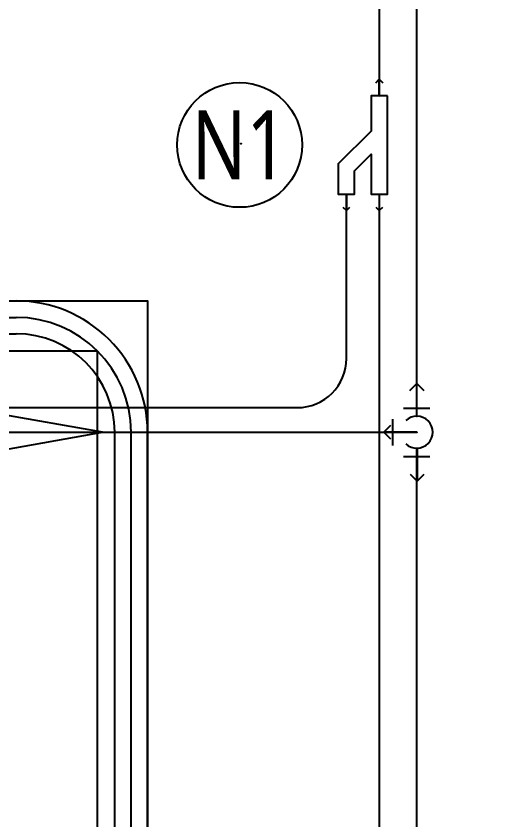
# Model space of a CAD drawing. Extents: x 11551484 to 2613213153046, y -2602833546311 to 14142.
# Drawn here: x 23028066 to 23029554, y -28526675 to -28524227 of the extents above; entities that cross this region are included whole.
import ezdxf
from ezdxf.enums import TextEntityAlignment as Align

# ---------------------------------------------------------------- set-up
doc = ezdxf.new("R2010")
doc.units = 0
doc.header["$LTSCALE"] = 1000
doc.header["$MEASUREMENT"] = 0
doc.header["$PDMODE"] = 35
doc.layers.get('0').update_dxf_attribs({"linetype": 'CONTINUOUS'})
for name, color, linetype in [('5.창호', 4, 'CONTINUOUS'), ('DVM_DRAIN', 5, 'CONTINUOUS'), ('DVM_DRAIN_MARK', 7, 'CONTINUOUS'), ('DVM_JOINT', 6, 'CONTINUOUS'), ('DVM_PIPE', 3, 'CONTINUOUS'), ('DVM_ROOM', 2, 'CONTINUOUS'), ('DVM_UNIT_BP', 7, 'CONTINUOUS'), ('DVM_UNIT_DP', 4, 'CONTINUOUS'), ('DVM_UNIT_LP', 3, 'CONTINUOUS'), ('wall', 3, 'CONTINUOUS')]:
    doc.layers.add(name, color=color, linetype=linetype)
doc.layers.add('DVM_PMAT_MARK', color=6, linetype='CONTINUOUS', lineweight=25)
doc.styles.add('DVM_DEFAULT', font='malgun.ttf')

# ---------------------------------------------------------------- blocks, each defined once
blk = doc.blocks.new('DVM_BACKGROUND')
at = {"layer": '5.창호', "ltscale": 30}
for p, q in [((11494873.83441699, -14252465.27273528), (11496359.24147333, -14252465.27273536)), ((11494973.83441699, -14252515.27273528), (11496359.24147333, -14252515.27273536)), ((11494873.83441699, -14252565.27273528), (11496359.24147333, -14252565.27273535)), ((11496659.2414733, -14255877.95241211), (11496659.24147333, -14252865.27273536)), ((11496709.2414733, -14255777.9524121), (11496709.24147332, -14252865.27273536)), ((11496759.2414733, -14255877.95241211), (11496759.24147333, -14252865.27273536))]:
    blk.add_line(p, q, dxfattribs=at)
for centre, radius, start, end in [((11496359.24147333, -14252865.27273536), 400.0000000018626, 359.9999999994664, 89.9999999997332), ((11496359.24147333, -14252865.27273535), 350.0000000018626, 6.09838318747893e-10, 89.99999999969509), ((11496359.24147333, -14252865.27273535), 300.0000000018626, 3.557390192692887e-10, 89.99999999964426)]:
    blk.add_arc(centre, radius, start, end, dxfattribs=at)
blk = doc.blocks.new('DVM_LP_VEC')
at = {"layer": 'DVM_UNIT_LP', "color": 0}
blk.add_line((0, 0), (100, 0), dxfattribs=at)
blk.add_lwpolyline([(78.78679656440357, 21.21320343559637), (100, 0), (78.78679656440357, -21.21320343559637)], dxfattribs=at)
blk.add_point((0, 0), dxfattribs=at)
blk = doc.blocks.new('ACC_AC_RF')
at = {"layer": 'DVM_JOINT'}
blk.add_lwpolyline([(-150, 25), (-150, -25), (-42.33921121747699, -25), (57.66078878252301, -125), (150, -125), (150, -75), (78.37146690126974, -75), (28.37146690126974, -25), (150, -25), (150, 25), (-150, 25)], dxfattribs=at)
at = {"layer": 'DVM_UNIT_BP'}
for p in [(-150, 0), (150, 0), (150, -100)]:
    blk.add_point(p, dxfattribs=at)
at = {"layer": 'DVM_UNIT_LP', "xscale": 0.5, "yscale": 0.5, "zscale": 0.5, "rotation": 180}
blk.add_blockref('DVM_LP_VEC', (-150, 0), dxfattribs=at)
at = {"layer": 'DVM_UNIT_LP', "color": 1, "xscale": -0.5, "yscale": 0.5, "zscale": 0.5, "rotation": 180}
blk.add_blockref('DVM_LP_VEC', (150, 0), dxfattribs=at)
at = {"layer": 'DVM_UNIT_LP', "color": 2, "xscale": -0.5, "yscale": 0.5, "zscale": 0.5, "rotation": 180}
blk.add_blockref('DVM_LP_VEC', (150, -100), dxfattribs=at)
blk = doc.blocks.new('DVM_DP_VEC')
at = {"layer": 'DVM_UNIT_DP', "color": 0}
blk.add_line((0, 0), (100, 0), dxfattribs=at)
blk.add_lwpolyline([(78.78679656440357, 21.21320343559637), (100, 0), (78.78679656440357, -21.21320343559637)], dxfattribs=at)
blk.add_point((0, 0), dxfattribs=at)
blk = doc.blocks.new('CAD_AC_D_T')
at = {"layer": 'DVM_DRAIN', "color": 1}
for p, q in [((40.02287726104259, 73.74445834074868), (-40.02287726104259, 73.74445834074868)), ((-73.74445834080689, 40.02287726098439), (-73.74445834080689, -40.02287726098439)), ((73.74445834127255, 40.02287726098439), (73.74445834127255, -40.02287726098439))]:
    blk.add_line(p, q, dxfattribs=at)
at = {"layer": 'DVM_DRAIN', "color": 2}
blk.add_arc((0, 0), 48.77107199999999, 136.3156871818883, 43.68431281811175, dxfattribs=at)
at = {"layer": 'DVM_UNIT_DP', "color": 4, "rotation": 90}
blk.add_blockref('DVM_DP_VEC', (0, 0), dxfattribs=at)
at = {"layer": 'DVM_UNIT_DP', "color": 2, "xscale": -1}
blk.add_blockref('DVM_DP_VEC', (-48.76263796930448, -0.9069742574784954), dxfattribs=at)
at = {"layer": 'DVM_UNIT_DP', "color": 1}
blk.add_blockref('DVM_DP_VEC', (48.771072, 0), dxfattribs=at)
blk = doc.blocks.new('CAD_PMAT_MARK')
at = {"layer": 'DVM_PMAT_MARK'}
blk.add_circle((0, 0), 190, dxfattribs=at)
at = {"layer": 'DVM_UNIT_LP', "color": 1}
blk.add_point((3.920755264646232, 3.920754650192976), dxfattribs=at)
at = {"layer": 'DVM_PMAT_MARK', "style": 'DVM_DEFAULT', "width": 0.8}
blk.add_attdef('$SYM', text='', height=210, dxfattribs=at).set_placement((0, 0), align=Align.MIDDLE)
blk = doc.blocks.new('CAD_DRAIN_DIR')
at = {"layer": 'DVM_DRAIN_MARK', "color": 0, "linetype": 'Continuous'}
for p, q in [((-6.59952092973981e-11, -150.3578458413394), (6.59952092973981e-11, 150.3578458413394)), ((-55.55061784064634, -90.21470750475889), (-55.55061784033427, 90.21470750484407)), ((511.2168043320999, -3.553484884001426e-10), (3.959144123655278e-11, 90.21470750479786)), ((-3.959144123655278e-11, -90.2147075048051), (511.2168043320999, -3.553484884001426e-10))]:
    blk.add_line(p, q, dxfattribs=at)
blk = doc.blocks.new('260514_슬하신경정신과의원(에어컨 오봉수)')
at = {"layer": 'DVM_DRAIN'}
for points in [[(11497578.33441698, -14252816.23688868), (11497578.33441698, -14249764.66723203)], [(11494826.43227098, -14253217.78536194), (11494644.0516542, -14253217.78536193), (11494644.0516542, -14252865.00773064), (11497578.33441698, -14252865.00773064)], [(11497578.33441698, -14256881.46321301), (11497578.33441698, -14252913.7785726)]]:
    blk.add_lwpolyline(points, dxfattribs=at)
at = {"layer": 'DVM_PIPE'}
for points in [[(11494820.54097489, -14249363.53406331), (11497314.38023154, -14249363.53406331, -0.414213562373095), (11497464.38023154, -14249513.53406331), (11497464.38023154, -14251840.10758907)], [(11494826.43227098, -14253067.78536194), (11494639.58248164, -14253067.78536193, -0.414213562373095), (11494489.58248164, -14252917.78536193), (11494489.58248164, -14252790.10758907), (11497214.38023154, -14252790.10758907, 0.414213562373095), (11497364.38023154, -14252640.10758907), (11497364.38023154, -14252140.10758907)]]:
    blk.add_lwpolyline(points, format="xyb", dxfattribs=at)
blk.add_lwpolyline([(11497464.38023154, -14252140.10758907), (11497464.38023154, -14256092.26491169)], dxfattribs=at)
at = {"layer": 'DVM_ROOM'}
for points in [[(11485933.83441697, -14252454.42267964), (11488666.33441695, -14252465.27273532), (11488666.33441698, -14258567.45241224), (11490073.85301157, -14258567.45241225), (11490073.85301157, -14252465.27273531), (11496759.24147333, -14252465.27273531), (11496759.24147333, -14255877.95241211), (11498137.36454859, -14255877.95241224), (11498137.36454859, -14254777.45241224), (11503179.33441697, -14254777.45241224), (11503179.33441697, -14249068.2155909), (11496901.33441697, -14249068.2155909), (11496901.33441697, -14248372.45241224), (11496201.33441697, -14248372.45241224), (11496201.33441697, -14248172.45241224), (11492973.83441697, -14248172.45241224), (11492973.83441697, -14250865.27273528), (11489951.33441698, -14250865.27273528), (11489951.33441697, -14248172.45241224), (11488711.33441698, -14248191.99843914), (11488711.33441698, -14250865.27273532), (11485933.83441696, -14250865.27273535)], [(11493873.83441697, -14255877.95241168), (11496606.72884674, -14255877.95241168), (11496606.72884674, -14252617.78536194), (11493873.83441697, -14252617.78536194)]]:
    blk.add_lwpolyline(points, close=True, dxfattribs=at)
blk.add_blockref('DVM_BACKGROUND', (0, 0))
at = {"layer": 'DVM_DRAIN', "rotation": 90}
blk.add_blockref('CAD_AC_D_T', (11497578.33441698, -14252865.00773064), dxfattribs=at)
at = {"layer": 'DVM_DRAIN_MARK', "color": 7}
blk.add_blockref('CAD_DRAIN_DIR', (11496111.19303559, -14252865.00773064), dxfattribs=at)
at = {"layer": 'DVM_JOINT', "rotation": 270}
blk.add_blockref('ACC_AC_RF', (11497464.38023154, -14251990.10758907), dxfattribs=at)
at = {"layer": 'DVM_PMAT_MARK', "color": 6}
ref = blk.add_blockref('CAD_PMAT_MARK', (11497039.38023154, -14251990.10758907), dxfattribs=at)
ref.add_attrib('$SYM', 'N1', dxfattribs={"color": 6, "height": 210, "style": 'DVM_DEFAULT', "width": 0.8}).set_placement((11497039.38023154, -14251990.10758907), align=Align.MIDDLE)

msp = doc.modelspace()

# ---------------------------------------------------------------- block references
at = {"layer": 'wall', "ltscale": 10}
msp.add_blockref('260514_슬하신경정신과의원(에어컨 오봉수)', (11531707, -14272629), dxfattribs=at)

doc.saveas('drawing.dxf')
